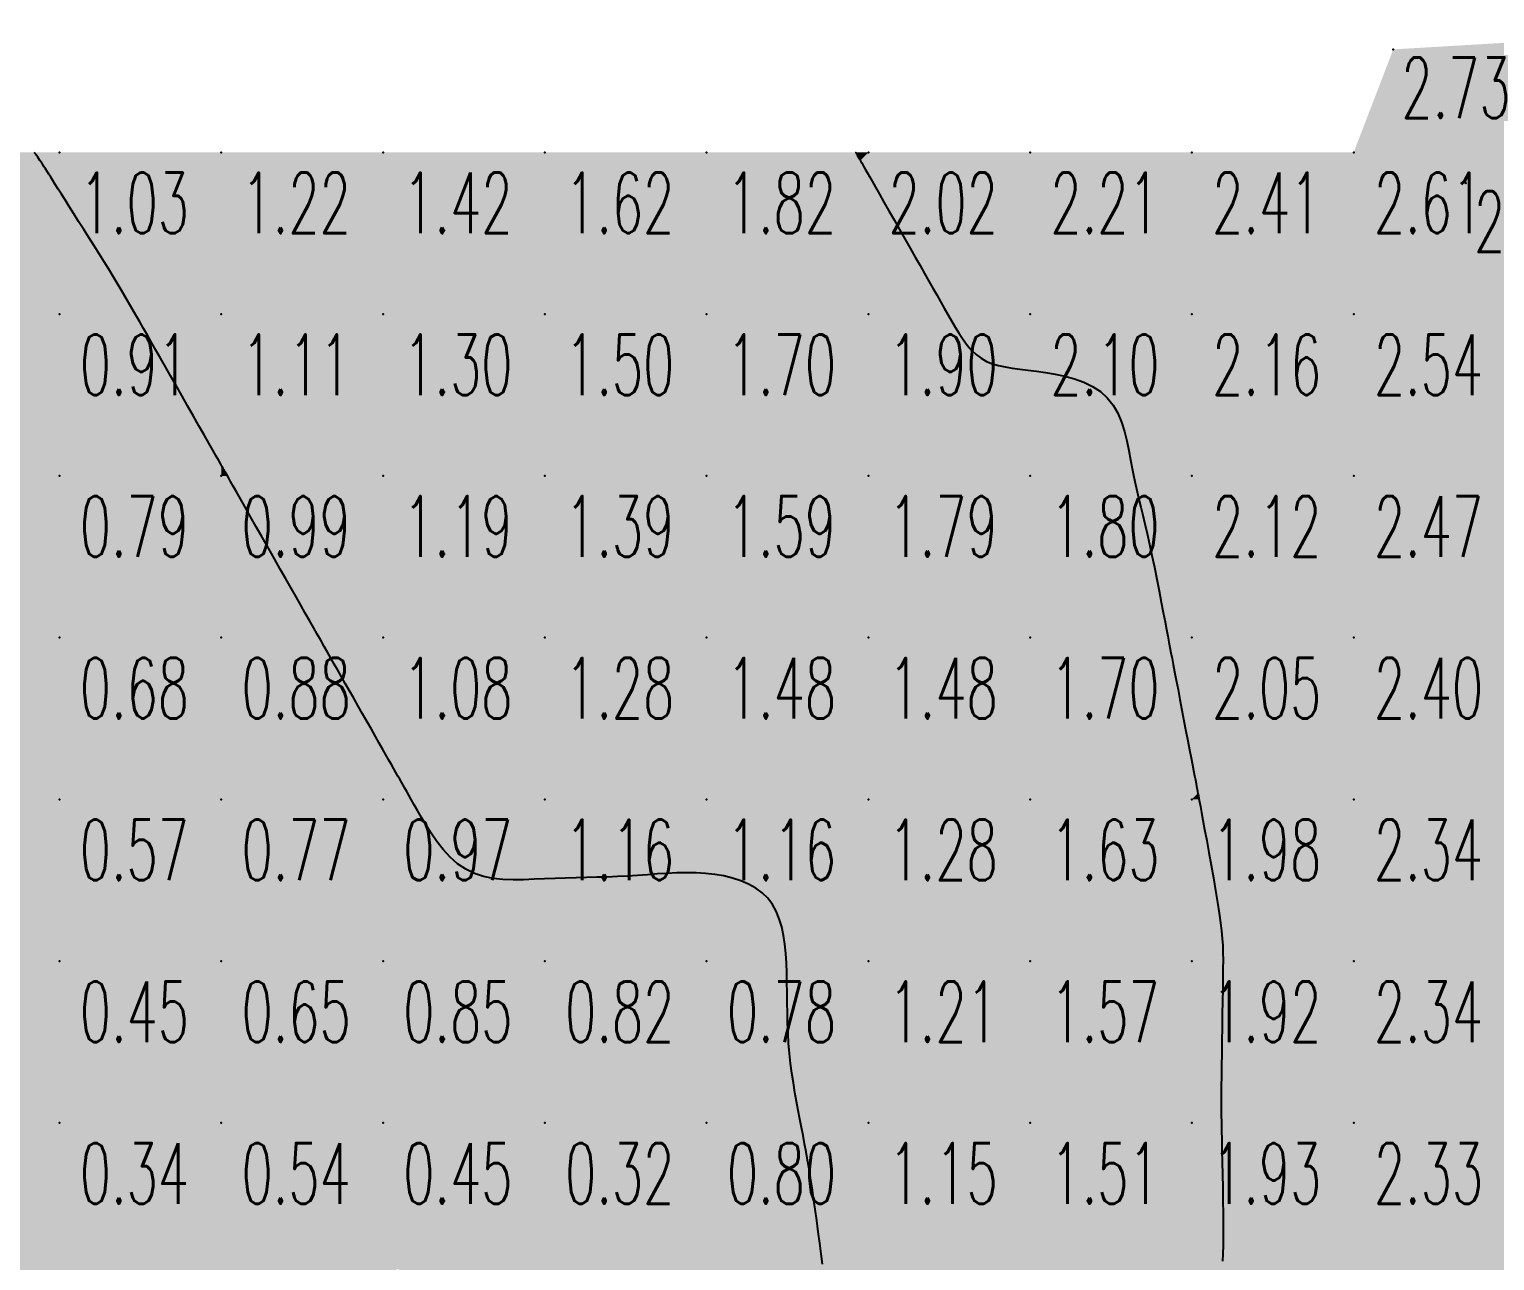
# Model space of a CAD drawing. Header units: millimetres. Extents: x 88261 to 90953, y 390274 to 392322.
# Drawn here: x 90258.4 to 90349, y 391908.7 to 391984.8 of the extents above; entities that cross this region are included whole.
import ezdxf
from ezdxf.enums import TextEntityAlignment as Align

# ---------------------------------------------------------------- set-up
doc = ezdxf.new("R2010")
doc.units = ezdxf.units.MM
doc.header["$LTSCALE"] = 25
doc.linetypes.add('DOT', pattern=[6.35, 0, -6.35])
for name, color, linetype in [('CN_03_00', 7, 'Continuous'), ('COTEAlt', 7, 'Continuous'), ('HSABLHUMIDE', 24, 'DOT'), ('TN_COLORIAGE', 7, 'Continuous'), ('TopoAlt', 7, 'Continuous'), ('TOPOJIS', 7, 'Continuous')]:
    doc.layers.add(name, color=color, linetype=linetype)
doc.styles.add('Romans 1.0', font='Romans.shx', dxfattribs={"width": 0.99, "height": 1})
doc.styles.add('Simplex 1.0', font='Simplex.shx', dxfattribs={"width": 0.99, "height": 2.5})
doc.styles.get("Standard").update_dxf_attribs({"font": 'times.ttf'})

# ---------------------------------------------------------------- blocks, each defined once
blk = doc.blocks.new('TCPOINT')
at = {"color": 0}
blk.add_point((0, 0), dxfattribs=at)
at = {"layer": 'TopoAlt', "style": 'Romans 1.0', "width": 0.99}
blk.add_attdef('ALT', text='', height=200, dxfattribs=at).set_placement((0.5, -0.5), align=Align.TOP_LEFT)
blk = doc.blocks.new('COTE')
at = {"color": 0}
blk.add_point((0, 0), dxfattribs=at)
at = {"layer": 'COTEAlt'}
blk.add_attdef('ALT', text='', height=3.75, dxfattribs=at).set_placement((1.25, -1.25), align=Align.TOP_LEFT)

msp = doc.modelspace()

# ---------------------------------------------------------------- hatches: boundary and pattern name
at = {"layer": 'HSABLHUMIDE', "ltscale": 2}
h = msp.add_hatch(dxfattribs=at)
h.set_pattern_fill('AR-SAND', color=41, scale=0.05, style=0)
h.set_pattern_definition([(37.5, (-0.35, -2.46), (-0.080001565, 2.447066187), [0, -1.9304, 0, -2.159, 0, -2.06375]), (7.5, (-0.35, -2.46), (2.247616416, 3.584125503), [0, -1.0414, 0, -1.7399, 0, -0.66675]), (327.5, (-1.912, -2.46), (3.954961851, 0.007185923), [0, -0.635, 0, -2.286, 0, -2.9845]), (317.5, (-1.912, -2.46), (3.817782262, 1.114646616), [0, -0.3175, 0, -1.4986, 0, -1.7145])])
h.paths.add_polyline_path([(90374.452, 391946.899), (90369.783, 391962.805), (90365.276, 391971.219), (90359.775, 391979.005), (90355.577, 391984.85), (90349.94, 391984.035), (90342.696, 391983.607), (90340.249, 391977.239), (90340.249, 391967.239), (90340.249, 391959.552), (90340.249, 391950.272), (90340.249, 391940.194), (90340.249, 391927.239), (90340.249, 391910.051), (90340.249, 391892.239), (90340.249, 391887.239), (90330.249, 391887.239), (90330.249, 391872.239), (90357.837, 391878.583), (90363.375, 391880.895), (90369.414, 391885.243), (90379.181, 391904.396), (90378.921, 391915.205)])

# ---------------------------------------------------------------- linework, layer by layer
at = {"layer": 'CN_03_00', "flags": 128}
for points, elevation in [([(90307.406, 391908.504), (90307.326, 391909.14), (90307.239, 391909.812), (90307.148, 391910.506), (90307.053, 391911.209), (90306.957, 391911.907), (90306.86, 391912.585), (90306.764, 391913.231), (90306.671, 391913.834), (90306.579, 391914.399), (90306.489, 391914.935), (90306.398, 391915.45), (90306.307, 391915.952), (90306.214, 391916.45), (90306.118, 391916.952), (90306.02, 391917.467), (90305.918, 391918.002), (90305.814, 391918.556), (90305.712, 391919.127), (90305.614, 391919.713), (90305.523, 391920.311), (90305.441, 391920.92), (90305.372, 391921.537), (90305.317, 391922.159), (90305.28, 391922.786), (90305.255, 391923.414), (90305.241, 391924.043), (90305.233, 391924.669), (90305.226, 391925.292), (90305.218, 391925.909), (90305.204, 391926.519), (90305.18, 391927.119), (90305.142, 391927.707), (90305.085, 391928.28), (90305.003, 391928.832), (90304.891, 391929.36), (90304.742, 391929.857), (90304.553, 391930.321), (90304.316, 391930.746), (90304.027, 391931.128), (90303.681, 391931.464), (90303.284, 391931.754), (90302.842, 391932.001), (90302.361, 391932.206), (90301.847, 391932.373), (90301.308, 391932.503), (90300.749, 391932.599), (90300.176, 391932.662), (90299.596, 391932.696), (90299.009, 391932.705), (90298.415, 391932.693), (90297.816, 391932.666), (90297.21, 391932.628), (90296.599, 391932.585), (90295.982, 391932.54), (90295.36, 391932.5), (90294.732, 391932.467), (90294.1, 391932.441), (90293.463, 391932.421), (90292.823, 391932.403), (90292.179, 391932.387), (90291.532, 391932.369), (90290.883, 391932.35), (90290.231, 391932.325), (90289.579, 391932.297), (90288.93, 391932.273), (90288.288, 391932.268), (90287.659, 391932.291), (90287.046, 391932.356), (90286.455, 391932.474), (90285.891, 391932.657), (90285.357, 391932.918), (90284.858, 391933.262), (90284.395, 391933.676), (90283.968, 391934.14), (90283.577, 391934.636), (90283.223, 391935.143), (90282.904, 391935.644), (90282.623, 391936.117), (90282.378, 391936.545), (90282.169, 391936.913), (90281.992, 391937.225), (90281.84, 391937.492), (90281.709, 391937.723), (90281.592, 391937.929), (90281.485, 391938.118), (90281.381, 391938.3), (90281.276, 391938.486), (90281.163, 391938.684), (90281.041, 391938.899), (90280.909, 391939.132), (90280.763, 391939.389), (90280.602, 391939.672), (90280.425, 391939.984), (90280.23, 391940.328), (90280.014, 391940.707), (90279.777, 391941.124), (90279.524, 391941.571), (90279.258, 391942.039), (90278.984, 391942.52), (90278.708, 391943.006), (90278.435, 391943.488), (90278.168, 391943.957), (90277.914, 391944.404), (90277.675, 391944.825), (90277.45, 391945.221), (90277.234, 391945.601), (90277.025, 391945.97), (90276.818, 391946.334), (90276.61, 391946.7), (90276.397, 391947.075), (90276.176, 391947.464), (90275.944, 391947.873), (90275.698, 391948.305), (90275.439, 391948.762), (90275.164, 391949.246), (90274.874, 391949.757), (90274.566, 391950.299), (90274.24, 391950.873), (90273.895, 391951.48), (90273.531, 391952.121), (90273.157, 391952.78), (90272.78, 391953.444), (90272.41, 391954.095), (90272.056, 391954.717), (90271.728, 391955.296), (90271.433, 391955.814), (90271.182, 391956.256), (90270.981, 391956.611), (90270.825, 391956.885), (90270.708, 391957.091), (90270.624, 391957.24), (90270.564, 391957.344), (90270.523, 391957.416), (90270.494, 391957.467), (90270.471, 391957.509), (90270.445, 391957.553), (90270.413, 391957.611), (90270.366, 391957.692), (90270.301, 391957.808), (90270.21, 391957.969), (90270.087, 391958.184), (90269.928, 391958.465), (90269.725, 391958.822), (90269.475, 391959.261), (90269.186, 391959.771), (90268.865, 391960.336), (90268.522, 391960.94), (90268.166, 391961.566), (90267.806, 391962.2), (90267.451, 391962.826), (90267.109, 391963.427), (90266.789, 391963.992), (90266.488, 391964.52), (90266.206, 391965.016), (90265.939, 391965.485), (90265.685, 391965.931), (90265.441, 391966.357), (90265.205, 391966.768), (90264.975, 391967.169), (90264.747, 391967.562), (90264.52, 391967.954), (90264.29, 391968.346), (90264.054, 391968.745), (90263.811, 391969.153), (90263.556, 391969.575), (90263.288, 391970.014), (90263.004, 391970.476), (90262.702, 391970.961), (90262.387, 391971.464), (90262.066, 391971.973), (90261.745, 391972.48), (90261.43, 391972.976), (90261.128, 391973.451), (90260.845, 391973.896), (90260.588, 391974.301), (90260.361, 391974.66), (90260.162, 391974.975), (90259.988, 391975.251), (90259.836, 391975.493), (90259.702, 391975.706), (90259.583, 391975.895), (90259.475, 391976.065), (90259.375, 391976.221), (90259.281, 391976.367), (90259.193, 391976.504), (90259.11, 391976.631), (90259.034, 391976.746), (90258.965, 391976.85), (90258.903, 391976.942), (90258.851, 391977.021), (90258.807, 391977.085), (90258.773, 391977.136), (90258.747, 391977.174), (90258.729, 391977.202), (90258.716, 391977.22), (90258.709, 391977.231), (90258.705, 391977.237), (90258.704, 391977.239), (90258.704, 391977.239)], 1), ([(90309.465, 391977.239), (90309.465, 391977.239), (90309.466, 391977.238), (90309.468, 391977.235), (90309.471, 391977.229), (90309.477, 391977.219), (90309.485, 391977.204), (90309.497, 391977.184), (90309.512, 391977.156), (90309.532, 391977.121), (90309.557, 391977.078), (90309.585, 391977.028), (90309.617, 391976.971), (90309.654, 391976.907), (90309.694, 391976.836), (90309.738, 391976.759), (90309.785, 391976.676), (90309.836, 391976.586), (90309.896, 391976.481), (90309.968, 391976.354), (90310.058, 391976.195), (90310.17, 391975.998), (90310.309, 391975.754), (90310.479, 391975.454), (90310.686, 391975.09), (90310.932, 391974.658), (90311.21, 391974.167), (90311.515, 391973.631), (90311.837, 391973.064), (90312.169, 391972.48), (90312.503, 391971.891), (90312.831, 391971.313), (90313.147, 391970.758), (90313.443, 391970.237), (90313.72, 391969.748), (90313.982, 391969.287), (90314.232, 391968.847), (90314.471, 391968.426), (90314.703, 391968.017), (90314.931, 391967.616), (90315.158, 391967.217), (90315.385, 391966.819), (90315.616, 391966.425), (90315.854, 391966.041), (90316.1, 391965.675), (90316.358, 391965.332), (90316.631, 391965.019), (90316.92, 391964.742), (90317.228, 391964.508), (90317.558, 391964.321), (90317.913, 391964.174), (90318.292, 391964.061), (90318.699, 391963.974), (90319.135, 391963.903), (90319.603, 391963.842), (90320.103, 391963.782), (90320.637, 391963.715), (90321.205, 391963.634), (90321.796, 391963.532), (90322.395, 391963.4), (90322.988, 391963.234), (90323.56, 391963.024), (90324.099, 391962.764), (90324.589, 391962.448), (90325.017, 391962.068), (90325.372, 391961.62), (90325.661, 391961.116), (90325.893, 391960.569), (90326.078, 391959.994), (90326.226, 391959.405), (90326.348, 391958.816), (90326.453, 391958.242), (90326.551, 391957.696), (90326.651, 391957.188), (90326.755, 391956.71), (90326.862, 391956.246), (90326.975, 391955.784), (90327.093, 391955.31), (90327.217, 391954.81), (90327.347, 391954.27), (90327.485, 391953.676), (90327.629, 391953.021), (90327.778, 391952.318), (90327.928, 391951.588), (90328.076, 391950.85), (90328.219, 391950.125), (90328.354, 391949.433), (90328.477, 391948.793), (90328.586, 391948.226), (90328.678, 391947.744), (90328.757, 391947.333), (90328.826, 391946.97), (90328.89, 391946.635), (90328.954, 391946.306), (90329.02, 391945.96), (90329.093, 391945.576), (90329.178, 391945.132), (90329.278, 391944.614), (90329.389, 391944.033), (90329.509, 391943.408), (90329.633, 391942.759), (90329.758, 391942.104), (90329.881, 391941.463), (90329.998, 391940.855), (90330.104, 391940.298), (90330.198, 391939.808), (90330.28, 391939.383), (90330.35, 391939.017), (90330.41, 391938.704), (90330.461, 391938.439), (90330.503, 391938.215), (90330.539, 391938.028), (90330.569, 391937.871), (90330.595, 391937.736), (90330.62, 391937.607), (90330.646, 391937.467), (90330.678, 391937.297), (90330.719, 391937.079), (90330.772, 391936.795), (90330.84, 391936.427), (90330.928, 391935.957), (90331.036, 391935.375), (90331.161, 391934.699), (90331.296, 391933.957), (90331.437, 391933.175), (90331.577, 391932.382), (90331.711, 391931.603), (90331.832, 391930.866), (90331.936, 391930.198), (90332.019, 391929.616), (90332.08, 391929.107), (90332.123, 391928.644), (90332.151, 391928.205), (90332.166, 391927.765), (90332.171, 391927.299), (90332.169, 391926.784), (90332.161, 391926.195), (90332.151, 391925.516), (90332.14, 391924.764), (90332.128, 391923.964), (90332.115, 391923.14), (90332.102, 391922.317), (90332.09, 391921.52), (90332.08, 391920.774), (90332.071, 391920.103), (90332.065, 391919.524), (90332.062, 391919.021), (90332.061, 391918.568), (90332.062, 391918.141), (90332.066, 391917.717), (90332.072, 391917.269), (90332.081, 391916.773), (90332.093, 391916.205), (90332.107, 391915.548), (90332.122, 391914.819), (90332.137, 391914.039), (90332.152, 391913.235), (90332.165, 391912.429), (90332.175, 391911.645), (90332.181, 391910.907), (90332.182, 391910.239), (90332.176, 391909.658), (90332.162, 391909.151), (90332.138, 391908.698)], 2)]:
    msp.add_lwpolyline(points, dxfattribs=dict(at, elevation=elevation))
at = {"layer": 'TN_COLORIAGE', "color": 81}
for points in [[(90250.249, 391967.239, 1), (90259.325, 391976.316, 1), (90250.249, 391977.239, 1), (90258.704, 391977.239, 1)], [(90250.249, 391967.239, 1), (90259.325, 391976.316, 1), (90260.249, 391967.239, 1), (90260.249, 391974.824, 1)], [(90263.208, 391970.198, 0.906), (90260.249, 391974.824, 0.906), (90260.249, 391967.239, 0.906)], [(90263.208, 391970.198, 0.906), (90264.944, 391967.239, 0.906), (90260.249, 391967.239, 0.906)], [(90250.249, 391967.239, 0.906), (90250.249, 391957.239, 0.906), (90260.249, 391967.239, 0.906)], [(90250.249, 391957.239, 0.906), (90260.249, 391957.239, 0.906), (90260.249, 391967.239, 0.906)], [(90260.249, 391957.239, 1), (90266.865, 391963.856, 1), (90260.249, 391967.239, 1), (90264.944, 391967.239, 1)], [(90260.249, 391957.239, 1), (90266.865, 391963.856, 1), (90270.249, 391957.239, 1), (90270.249, 391957.9, 1)], [(90270.488, 391957.479, 0.993), (90270.249, 391957.9, 0.993), (90270.249, 391957.239, 0.993)], [(90250.249, 391957.239, 0.793), (90250.249, 391947.239, 0.793), (90260.249, 391957.239, 0.793)], [(90250.249, 391947.239, 0.793), (90260.249, 391947.239, 0.793), (90260.249, 391957.239, 0.793)], [(90260.249, 391957.239, 0.993), (90260.249, 391947.239, 0.993), (90270.249, 391957.239, 0.993)], [(90260.249, 391947.239, 0.993), (90270.249, 391947.239, 0.993), (90270.249, 391957.239, 0.993)], [(90270.488, 391957.479, 0.993), (90270.624, 391957.239, 0.993), (90270.249, 391957.239, 0.993)], [(90270.249, 391947.239, 1), (90274.11, 391951.101, 1), (90270.249, 391957.239, 1), (90270.624, 391957.239, 1)], [(90274.11, 391951.101, 0.879), (90276.304, 391947.239, 0.879), (90270.249, 391947.239, 0.879)], [(90250.249, 391937.239, 0.68), (90260.249, 391937.239, 0.68), (90260.249, 391947.239, 0.68)], [(90250.249, 391947.239, 0.68), (90250.249, 391937.239, 0.68), (90260.249, 391947.239, 0.68)], [(90260.249, 391947.239, 0.879), (90260.249, 391937.239, 0.879), (90270.249, 391947.239, 0.879)], [(90260.249, 391937.239, 0.879), (90270.249, 391937.239, 0.879), (90270.249, 391947.239, 0.879)], [(90270.249, 391937.239, 1), (90277.733, 391944.723, 1), (90270.249, 391947.239, 1), (90276.304, 391947.239, 1)], [(90270.249, 391937.239, 1), (90277.733, 391944.723, 1), (90280.249, 391937.239, 1), (90280.249, 391940.294, 1)], [(90281.355, 391938.346, 0.965), (90280.249, 391940.294, 0.965), (90280.249, 391937.239, 0.965)], [(90281.355, 391938.346, 0.965), (90281.984, 391937.239, 0.965), (90280.249, 391937.239, 0.965)], [(90250.249, 391927.239, 0.567), (90260.249, 391927.239, 0.567), (90260.249, 391937.239, 0.567)], [(90250.249, 391937.239, 0.567), (90250.249, 391927.239, 0.567), (90260.249, 391937.239, 0.567)], [(90260.249, 391937.239, 0.766), (90260.249, 391927.239, 0.766), (90270.249, 391937.239, 0.766)], [(90260.249, 391927.239, 0.766), (90270.249, 391927.239, 0.766), (90270.249, 391937.239, 0.766)], [(90270.249, 391927.239, 0.965), (90280.249, 391927.239, 0.965), (90280.249, 391937.239, 0.965)], [(90270.249, 391937.239, 0.965), (90270.249, 391927.239, 0.965), (90280.249, 391937.239, 0.965)], [(90280.249, 391927.239, 1), (90284.978, 391931.968, 1), (90280.249, 391937.239, 1), (90281.984, 391937.239, 1)], [(90290.249, 391927.239, 1), (90290.249, 391932.394, 1), (90280.249, 391927.239, 1), (90284.978, 391931.968, 1)], [(90300.249, 391927.239, 1), (90300.249, 391932.983, 1), (90290.249, 391927.239, 1), (90295.415, 391932.405, 1)], [(90290.249, 391932.394, 0.825), (90295.415, 391932.405, 0.825), (90290.249, 391927.239, 0.825)], [(90304.646, 391931.637, 0.779), (90300.249, 391932.983, 0.779), (90300.249, 391927.239, 0.779)], [(90304.646, 391931.637, 0.779), (90305.326, 391927.239, 0.779), (90300.249, 391927.239, 0.779)], [(90250.249, 391927.239, 0.454), (90250.249, 391917.239, 0.454), (90260.249, 391927.239, 0.454)], [(90250.249, 391917.239, 0.454), (90260.249, 391917.239, 0.454), (90260.249, 391927.239, 0.454)], [(90260.249, 391927.239, 0.653), (90260.249, 391917.239, 0.653), (90270.249, 391927.239, 0.653)], [(90260.249, 391917.239, 0.653), (90270.249, 391917.239, 0.653), (90270.249, 391927.239, 0.653)], [(90270.249, 391927.239, 0.852), (90270.249, 391917.239, 0.852), (90280.249, 391927.239, 0.852)], [(90270.249, 391917.239, 0.852), (90280.249, 391917.239, 0.852), (90280.249, 391927.239, 0.852)], [(90280.249, 391927.239, 0.825), (90280.249, 391917.239, 0.825), (90290.249, 391927.239, 0.825)], [(90280.249, 391917.239, 0.825), (90290.249, 391917.239, 0.825), (90290.249, 391927.239, 0.825)], [(90290.249, 391927.239, 0.779), (90290.249, 391917.239, 0.779), (90300.249, 391927.239, 0.779)], [(90290.249, 391917.239, 0.779), (90300.249, 391917.239, 0.779), (90300.249, 391927.239, 0.779)], [(90300.249, 391927.239, 1), (90305.326, 391927.239, 1), (90300.249, 391917.239, 1), (90305.129, 391922.119, 1)], [(90305.129, 391922.119, 0.796), (90306.064, 391917.239, 0.796), (90300.249, 391917.239, 0.796)], [(90250.249, 391917.239, 0.341), (90250.249, 391907.239, 0.341), (90260.249, 391917.239, 0.341)], [(90250.249, 391907.239, 0.341), (90260.249, 391907.239, 0.341), (90260.249, 391917.239, 0.341)], [(90260.249, 391917.239, 0.538), (90260.249, 391907.239, 0.538), (90270.249, 391917.239, 0.538)], [(90260.249, 391907.239, 0.538), (90270.249, 391907.239, 0.538), (90270.249, 391917.239, 0.538)], [(90270.249, 391917.239, 0.452), (90270.249, 391907.239, 0.452), (90280.249, 391917.239, 0.452)], [(90277.176, 391907.239, 0.452), (90280.249, 391907.941, 0.452), (90270.249, 391907.239, 0.452), (90280.249, 391917.239, 0.452)], [(90281.209, 391908.199, 0.452), (90280.249, 391907.941, 0.452), (90290.249, 391917.239, 0.452), (90280.249, 391917.239, 0.452)], [(90281.209, 391908.199, 0.377), (90281.079, 391907.239, 0.377), (90290.249, 391917.239, 0.377), (90290.249, 391907.239, 0.377)], [(90290.249, 391917.239, 0.796), (90290.249, 391907.239, 0.796), (90300.249, 391917.239, 0.796)], [(90290.249, 391907.239, 0.796), (90300.249, 391907.239, 0.796), (90300.249, 391917.239, 0.796)], [(90300.249, 391907.239, 1), (90306.736, 391913.727, 1), (90300.249, 391917.239, 1), (90306.064, 391917.239, 1)], [(90306.736, 391913.727, 0.728), (90307.576, 391907.239, 0.728), (90300.249, 391907.239, 0.728)]]:
    msp.add_solid(points, dxfattribs=at)
at = {"layer": 'TN_COLORIAGE', "color": 71}
for points in [[(90258.704, 391977.239, 1.03), (90259.325, 391976.316, 1.03), (90260.249, 391977.239, 1.03)], [(90260.249, 391974.824, 1.03), (90259.325, 391976.316, 1.03), (90260.249, 391977.239, 1.03)], [(90260.249, 391974.824, 1.223), (90263.208, 391970.198, 1.223), (90260.249, 391977.239, 1.223), (90270.249, 391977.239, 1.223)], [(90264.944, 391967.239, 1.223), (90263.208, 391970.198, 1.223), (90270.249, 391967.239, 1.223), (90270.249, 391977.239, 1.223)], [(90270.249, 391977.239, 1.418), (90270.249, 391967.239, 1.418), (90280.249, 391977.239, 1.418)], [(90280.249, 391967.239, 1.106), (90280.249, 391977.239, 1.106), (90270.249, 391967.239, 1.106)], [(90280.249, 391977.239, 1.617), (90280.249, 391967.239, 1.617), (90290.249, 391977.239, 1.617)], [(90290.249, 391967.239, 1.305), (90290.249, 391977.239, 1.305), (90280.249, 391967.239, 1.305)], [(90290.249, 391977.239, 1.816), (90290.249, 391967.239, 1.816), (90300.249, 391977.239, 1.816)], [(90300.249, 391967.239, 1.504), (90300.249, 391977.239, 1.504), (90290.249, 391967.239, 1.504)], [(90300.249, 391967.239, 2), (90309.749, 391976.74, 2), (90300.249, 391977.239, 2), (90309.465, 391977.239, 2)], [(90300.249, 391967.239, 2), (90309.749, 391976.74, 2), (90310.249, 391967.239, 2), (90310.249, 391975.86, 2)], [(90313.371, 391970.362, 1.902), (90310.249, 391975.86, 1.902), (90310.249, 391967.239, 1.902)], [(90313.371, 391970.362, 1.902), (90315.145, 391967.239, 1.902), (90310.249, 391967.239, 1.902)], [(90264.944, 391967.239, 1.106), (90266.865, 391963.856, 1.106), (90270.249, 391967.239, 1.106)], [(90270.249, 391957.9, 1.106), (90266.865, 391963.856, 1.106), (90270.249, 391967.239, 1.106)], [(90270.249, 391957.9, 1.305), (90270.488, 391957.479, 1.305), (90270.249, 391967.239, 1.305), (90280.249, 391967.239, 1.305)], [(90270.624, 391957.239, 1.305), (90270.488, 391957.479, 1.305), (90280.249, 391957.239, 1.305), (90280.249, 391967.239, 1.305)], [(90280.249, 391967.239, 1.504), (90280.249, 391957.239, 1.504), (90290.249, 391967.239, 1.504)], [(90280.249, 391957.239, 1.504), (90290.249, 391957.239, 1.504), (90290.249, 391967.239, 1.504)], [(90290.249, 391967.239, 1.703), (90290.249, 391957.239, 1.703), (90300.249, 391967.239, 1.703)], [(90290.249, 391957.239, 1.703), (90300.249, 391957.239, 1.703), (90300.249, 391967.239, 1.703)], [(90300.249, 391967.239, 1.902), (90300.249, 391957.239, 1.902), (90310.249, 391967.239, 1.902)], [(90300.249, 391957.239, 1.902), (90310.249, 391957.239, 1.902), (90310.249, 391967.239, 1.902)], [(90310.249, 391957.239, 2), (90316.994, 391963.984, 2), (90310.249, 391967.239, 2), (90315.145, 391967.239, 2)], [(90310.249, 391957.239, 2), (90316.994, 391963.984, 2), (90320.249, 391957.239, 2), (90320.249, 391963.871, 2)], [(90325.834, 391962.824, 1.8), (90320.249, 391963.871, 1.8), (90320.249, 391957.239, 1.8)], [(90325.834, 391962.824, 1.8), (90326.518, 391957.239, 1.8), (90320.249, 391957.239, 1.8)], [(90270.624, 391957.239, 1.192), (90274.11, 391951.101, 1.192), (90280.249, 391957.239, 1.192)], [(90276.304, 391947.239, 1.192), (90274.11, 391951.101, 1.192), (90280.249, 391947.239, 1.192), (90280.249, 391957.239, 1.192)], [(90280.249, 391957.239, 1.391), (90280.249, 391947.239, 1.391), (90290.249, 391957.239, 1.391)], [(90280.249, 391947.239, 1.391), (90290.249, 391947.239, 1.391), (90290.249, 391957.239, 1.391)], [(90290.249, 391947.239, 1.59), (90300.249, 391947.239, 1.59), (90300.249, 391957.239, 1.59)], [(90290.249, 391957.239, 1.59), (90290.249, 391947.239, 1.59), (90300.249, 391957.239, 1.59)], [(90300.249, 391957.239, 1.789), (90300.249, 391947.239, 1.789), (90310.249, 391957.239, 1.789)], [(90300.249, 391947.239, 1.789), (90310.249, 391947.239, 1.789), (90310.249, 391957.239, 1.789)], [(90310.249, 391947.239, 1.8), (90320.249, 391947.239, 1.8), (90320.249, 391957.239, 1.8)], [(90310.249, 391957.239, 1.8), (90310.249, 391947.239, 1.8), (90320.249, 391957.239, 1.8)], [(90320.249, 391947.239, 2), (90327.404, 391954.395, 2), (90320.249, 391957.239, 2), (90326.518, 391957.239, 2)], [(90327.404, 391954.395, 1.7), (90328.775, 391947.239, 1.7), (90320.249, 391947.239, 1.7)], [(90276.304, 391947.239, 1.079), (90277.733, 391944.723, 1.079), (90280.249, 391947.239, 1.079)], [(90280.249, 391940.294, 1.079), (90277.733, 391944.723, 1.079), (90280.249, 391947.239, 1.079)], [(90280.249, 391940.294, 1.278), (90281.355, 391938.346, 1.278), (90280.249, 391947.239, 1.278), (90290.249, 391947.239, 1.278)], [(90281.984, 391937.239, 1.278), (90281.355, 391938.346, 1.278), (90290.249, 391937.239, 1.278), (90290.249, 391947.239, 1.278)], [(90290.249, 391937.239, 1.477), (90300.249, 391937.239, 1.477), (90300.249, 391947.239, 1.477)], [(90290.249, 391947.239, 1.477), (90290.249, 391937.239, 1.477), (90300.249, 391947.239, 1.477)], [(90300.249, 391937.239, 1.482), (90310.249, 391937.239, 1.482), (90310.249, 391947.239, 1.482)], [(90300.249, 391947.239, 1.482), (90300.249, 391937.239, 1.482), (90310.249, 391947.239, 1.482)], [(90310.249, 391937.239, 1.7), (90320.249, 391937.239, 1.7), (90320.249, 391947.239, 1.7)], [(90310.249, 391947.239, 1.7), (90310.249, 391937.239, 1.7), (90320.249, 391947.239, 1.7)], [(90320.249, 391937.239, 2), (90329.012, 391946.002, 2), (90320.249, 391947.239, 2), (90328.775, 391947.239, 2)], [(90320.249, 391937.239, 2), (90329.012, 391946.002, 2), (90330.249, 391937.239, 2), (90330.249, 391939.544, 2)], [(90330.619, 391937.61, 1.984), (90330.249, 391939.544, 1.984), (90330.249, 391937.239, 1.984)], [(90281.984, 391937.239, 1.165), (90284.978, 391931.968, 1.165), (90290.249, 391937.239, 1.165)], [(90284.978, 391931.968, 1.165), (90290.249, 391932.394, 1.165), (90290.249, 391937.239, 1.165)], [(90295.415, 391932.405, 1.165), (90290.249, 391932.394, 1.165), (90300.249, 391937.239, 1.165), (90290.249, 391937.239, 1.165)], [(90295.415, 391932.405, 1.164), (90300.249, 391932.983, 1.164), (90300.249, 391937.239, 1.164)], [(90300.249, 391932.983, 1.282), (90304.646, 391931.637, 1.282), (90300.249, 391937.239, 1.282), (90310.249, 391937.239, 1.282)], [(90305.326, 391927.239, 1.282), (90304.646, 391931.637, 1.282), (90310.249, 391927.239, 1.282), (90310.249, 391937.239, 1.282)], [(90310.249, 391937.239, 1.633), (90310.249, 391927.239, 1.633), (90320.249, 391937.239, 1.633)], [(90310.249, 391927.239, 1.633), (90320.249, 391927.239, 1.633), (90320.249, 391937.239, 1.633)], [(90320.249, 391927.239, 1.984), (90330.249, 391927.239, 1.984), (90330.249, 391937.239, 1.984)], [(90320.249, 391937.239, 1.984), (90320.249, 391927.239, 1.984), (90330.249, 391937.239, 1.984)], [(90330.619, 391937.61, 1.984), (90330.69, 391937.239, 1.984), (90330.249, 391937.239, 1.984)], [(90330.249, 391927.239, 2), (90332.186, 391929.177, 2), (90330.249, 391937.239, 2), (90330.69, 391937.239, 2)], [(90332.184, 391927.239, 1.919), (90332.186, 391929.177, 1.919), (90330.249, 391927.239, 1.919)], [(90305.129, 391922.119, 1.214), (90305.326, 391927.239, 1.214), (90310.249, 391927.239, 1.214)], [(90306.064, 391917.239, 1.214), (90305.129, 391922.119, 1.214), (90310.249, 391917.239, 1.214), (90310.249, 391927.239, 1.214)], [(90310.249, 391927.239, 1.566), (90310.249, 391917.239, 1.566), (90320.249, 391927.239, 1.566)], [(90310.249, 391917.239, 1.566), (90320.249, 391917.239, 1.566), (90320.249, 391927.239, 1.566)], [(90320.249, 391917.239, 1.919), (90330.249, 391917.239, 1.919), (90330.249, 391927.239, 1.919)], [(90320.249, 391927.239, 1.919), (90320.249, 391917.239, 1.919), (90330.249, 391927.239, 1.919)], [(90330.249, 391927.239, 2), (90332.184, 391927.239, 2), (90330.249, 391917.239, 2), (90332.044, 391919.035, 2)], [(90332.044, 391919.035, 1.926), (90332.066, 391917.239, 1.926), (90330.249, 391917.239, 1.926)], [(90306.064, 391917.239, 1.147), (90306.736, 391913.727, 1.147), (90310.249, 391917.239, 1.147)], [(90307.576, 391907.239, 1.147), (90306.736, 391913.727, 1.147), (90310.249, 391907.239, 1.147), (90310.249, 391917.239, 1.147)], [(90310.249, 391917.239, 1.509), (90310.249, 391907.239, 1.509), (90320.249, 391917.239, 1.509)], [(90310.249, 391907.239, 1.509), (90320.249, 391907.239, 1.509), (90320.249, 391917.239, 1.509)], [(90320.249, 391907.239, 1.926), (90330.249, 391907.239, 1.926), (90330.249, 391917.239, 1.926)], [(90320.249, 391917.239, 1.926), (90320.249, 391907.239, 1.926), (90330.249, 391917.239, 1.926)], [(90330.249, 391907.239, 2), (90332.248, 391909.239, 2), (90330.249, 391917.239, 2), (90332.066, 391917.239, 2)], [(90332.033, 391907.239, 1.917), (90332.248, 391909.239, 1.917), (90330.249, 391907.239, 1.917)]]:
    msp.add_solid(points, dxfattribs=at)
at = {"layer": 'TN_COLORIAGE', "color": 61}
for points in [[(90309.465, 391977.239, 2.016), (90309.749, 391976.74, 2.016), (90310.249, 391977.239, 2.016)], [(90310.249, 391975.86, 2.016), (90309.749, 391976.74, 2.016), (90310.249, 391977.239, 2.016)], [(90310.249, 391975.86, 2.215), (90313.371, 391970.362, 2.215), (90310.249, 391977.239, 2.215), (90320.249, 391977.239, 2.215)], [(90315.145, 391967.239, 2.215), (90313.371, 391970.362, 2.215), (90320.249, 391967.239, 2.215), (90320.249, 391977.239, 2.215)], [(90330.249, 391967.239, 2.102), (90330.249, 391977.239, 2.102), (90320.249, 391967.239, 2.102)], [(90320.249, 391977.239, 2.414), (90320.249, 391967.239, 2.414), (90330.249, 391977.239, 2.414)], [(90340.249, 391967.239, 2.158), (90340.249, 391977.239, 2.158), (90330.249, 391967.239, 2.158)], [(90340.249, 391977.239, 2.158), (90330.249, 391977.239, 2.158), (90330.249, 391967.239, 2.158)], [(90315.145, 391967.239, 2.102), (90316.994, 391963.984, 2.102), (90320.249, 391967.239, 2.102)], [(90320.249, 391963.871, 2.102), (90316.994, 391963.984, 2.102), (90320.249, 391967.239, 2.102)], [(90320.249, 391963.871, 2.158), (90325.834, 391962.824, 2.158), (90320.249, 391967.239, 2.158), (90330.249, 391967.239, 2.158)], [(90326.518, 391957.239, 2.158), (90325.834, 391962.824, 2.158), (90330.249, 391957.239, 2.158), (90330.249, 391967.239, 2.158)], [(90340.249, 391957.239, 2.119), (90340.249, 391967.239, 2.119), (90330.249, 391957.239, 2.119)], [(90330.249, 391967.239, 2.538), (90330.249, 391957.239, 2.538), (90340.249, 391967.239, 2.538)], [(90326.518, 391957.239, 2.119), (90327.404, 391954.395, 2.119), (90330.249, 391957.239, 2.119)], [(90328.775, 391947.239, 2.119), (90327.404, 391954.395, 2.119), (90330.249, 391947.239, 2.119), (90330.249, 391957.239, 2.119)], [(90340.249, 391947.239, 2.052), (90340.249, 391957.239, 2.052), (90330.249, 391947.239, 2.052)], [(90330.249, 391957.239, 2.471), (90330.249, 391947.239, 2.471), (90340.249, 391957.239, 2.471)], [(90328.775, 391947.239, 2.052), (90329.012, 391946.002, 2.052), (90330.249, 391947.239, 2.052)], [(90330.249, 391939.544, 2.052), (90329.012, 391946.002, 2.052), (90330.249, 391947.239, 2.052)], [(90330.249, 391939.544, 2.403), (90330.619, 391937.61, 2.403), (90330.249, 391947.239, 2.403), (90340.249, 391947.239, 2.403)], [(90330.69, 391937.239, 2.403), (90330.619, 391937.61, 2.403), (90340.249, 391937.239, 2.403), (90340.249, 391947.239, 2.403)], [(90330.69, 391937.239, 2.336), (90332.186, 391929.177, 2.336), (90340.249, 391937.239, 2.336)], [(90332.186, 391929.177, 2.336), (90332.184, 391927.239, 2.336), (90340.249, 391937.239, 2.336), (90340.249, 391927.239, 2.336)], [(90332.066, 391917.239, 2.336), (90332.044, 391919.035, 2.336), (90340.249, 391917.239, 2.336), (90340.249, 391927.239, 2.336)], [(90332.044, 391919.035, 2.336), (90332.184, 391927.239, 2.336), (90340.249, 391927.239, 2.336)], [(90332.248, 391909.239, 2.381), (90332.033, 391907.239, 2.381), (90340.249, 391917.239, 2.381), (90340.249, 391907.239, 2.381)], [(90332.066, 391917.239, 2.331), (90332.248, 391909.239, 2.331), (90340.249, 391917.239, 2.331)]]:
    msp.add_solid(points, dxfattribs=at)

# ---------------------------------------------------------------- block references
at = {"layer": 'COTEAlt'}
ref = msp.add_blockref('COTE', (90260.249, 391977.239), dxfattribs=at)
ref.add_attrib('ALT', '1.03', dxfattribs={"height": 3.75, "style": 'Simplex 1.0', "width": 0.6}).set_placement((90261.499, 391975.989), align=Align.TOP_LEFT)
ref = msp.add_blockref('COTE', (90270.249, 391977.239), dxfattribs=at)
ref.add_attrib('ALT', '1.22', dxfattribs={"height": 3.75, "style": 'Simplex 1.0', "width": 0.6}).set_placement((90271.499, 391975.989), align=Align.TOP_LEFT)
ref = msp.add_blockref('COTE', (90280.249, 391977.239), dxfattribs=at)
ref.add_attrib('ALT', '1.42', dxfattribs={"height": 3.75, "style": 'Simplex 1.0', "width": 0.6}).set_placement((90281.499, 391975.989), align=Align.TOP_LEFT)
ref = msp.add_blockref('COTE', (90290.249, 391977.239), dxfattribs=at)
ref.add_attrib('ALT', '1.62', dxfattribs={"height": 3.75, "style": 'Simplex 1.0', "width": 0.6}).set_placement((90291.499, 391975.989), align=Align.TOP_LEFT)
ref = msp.add_blockref('COTE', (90300.249, 391977.239), dxfattribs=at)
ref.add_attrib('ALT', '1.82', dxfattribs={"height": 3.75, "style": 'Simplex 1.0', "width": 0.6}).set_placement((90301.499, 391975.989), align=Align.TOP_LEFT)
ref = msp.add_blockref('COTE', (90310.249, 391977.239), dxfattribs=at)
ref.add_attrib('ALT', '2.02', dxfattribs={"height": 3.75, "style": 'Simplex 1.0', "width": 0.6}).set_placement((90311.499, 391975.989), align=Align.TOP_LEFT)
ref = msp.add_blockref('COTE', (90320.249, 391977.239), dxfattribs=at)
ref.add_attrib('ALT', '2.21', dxfattribs={"height": 3.75, "style": 'Simplex 1.0', "width": 0.6}).set_placement((90321.499, 391975.989), align=Align.TOP_LEFT)
ref = msp.add_blockref('COTE', (90330.249, 391977.239), dxfattribs=at)
ref.add_attrib('ALT', '2.41', dxfattribs={"height": 3.75, "style": 'Simplex 1.0', "width": 0.6}).set_placement((90331.499, 391975.989), align=Align.TOP_LEFT)
ref = msp.add_blockref('COTE', (90340.249, 391977.239), dxfattribs=at)
ref.add_attrib('ALT', '2.61', dxfattribs={"height": 3.75, "style": 'Simplex 1.0', "width": 0.6}).set_placement((90341.499, 391975.989), align=Align.TOP_LEFT)
ref = msp.add_blockref('COTE', (90260.249, 391967.239), dxfattribs=at)
ref.add_attrib('ALT', '0.91', dxfattribs={"height": 3.75, "style": 'Simplex 1.0', "width": 0.6}).set_placement((90261.499, 391965.989), align=Align.TOP_LEFT)
ref = msp.add_blockref('COTE', (90270.249, 391967.239), dxfattribs=at)
ref.add_attrib('ALT', '1.11', dxfattribs={"height": 3.75, "style": 'Simplex 1.0', "width": 0.6}).set_placement((90271.499, 391965.989), align=Align.TOP_LEFT)
ref = msp.add_blockref('COTE', (90280.249, 391967.239), dxfattribs=at)
ref.add_attrib('ALT', '1.30', dxfattribs={"height": 3.75, "style": 'Simplex 1.0', "width": 0.6}).set_placement((90281.499, 391965.989), align=Align.TOP_LEFT)
ref = msp.add_blockref('COTE', (90290.249, 391967.239), dxfattribs=at)
ref.add_attrib('ALT', '1.50', dxfattribs={"height": 3.75, "style": 'Simplex 1.0', "width": 0.6}).set_placement((90291.499, 391965.989), align=Align.TOP_LEFT)
ref = msp.add_blockref('COTE', (90300.249, 391967.239), dxfattribs=at)
ref.add_attrib('ALT', '1.70', dxfattribs={"height": 3.75, "style": 'Simplex 1.0', "width": 0.6}).set_placement((90301.499, 391965.989), align=Align.TOP_LEFT)
ref = msp.add_blockref('COTE', (90310.249, 391967.239), dxfattribs=at)
ref.add_attrib('ALT', '1.90', dxfattribs={"height": 3.75, "style": 'Simplex 1.0', "width": 0.6}).set_placement((90311.499, 391965.989), align=Align.TOP_LEFT)
ref = msp.add_blockref('COTE', (90320.249, 391967.239), dxfattribs=at)
ref.add_attrib('ALT', '2.10', dxfattribs={"height": 3.75, "style": 'Simplex 1.0', "width": 0.6}).set_placement((90321.499, 391965.989), align=Align.TOP_LEFT)
ref = msp.add_blockref('COTE', (90330.249, 391967.239), dxfattribs=at)
ref.add_attrib('ALT', '2.16', dxfattribs={"height": 3.75, "style": 'Simplex 1.0', "width": 0.6}).set_placement((90331.499, 391965.989), align=Align.TOP_LEFT)
ref = msp.add_blockref('COTE', (90340.249, 391967.239), dxfattribs=at)
ref.add_attrib('ALT', '2.54', dxfattribs={"height": 3.75, "style": 'Simplex 1.0', "width": 0.6}).set_placement((90341.499, 391965.989), align=Align.TOP_LEFT)
ref = msp.add_blockref('COTE', (90260.249, 391957.239), dxfattribs=at)
ref.add_attrib('ALT', '0.79', dxfattribs={"height": 3.75, "style": 'Simplex 1.0', "width": 0.6}).set_placement((90261.499, 391955.989), align=Align.TOP_LEFT)
ref = msp.add_blockref('COTE', (90270.249, 391957.239), dxfattribs=at)
ref.add_attrib('ALT', '0.99', dxfattribs={"height": 3.75, "style": 'Simplex 1.0', "width": 0.6}).set_placement((90271.499, 391955.989), align=Align.TOP_LEFT)
ref = msp.add_blockref('COTE', (90280.249, 391957.239), dxfattribs=at)
ref.add_attrib('ALT', '1.19', dxfattribs={"height": 3.75, "style": 'Simplex 1.0', "width": 0.6}).set_placement((90281.499, 391955.989), align=Align.TOP_LEFT)
ref = msp.add_blockref('COTE', (90290.249, 391957.239), dxfattribs=at)
ref.add_attrib('ALT', '1.39', dxfattribs={"height": 3.75, "style": 'Simplex 1.0', "width": 0.6}).set_placement((90291.499, 391955.989), align=Align.TOP_LEFT)
ref = msp.add_blockref('COTE', (90300.249, 391957.239), dxfattribs=at)
ref.add_attrib('ALT', '1.59', dxfattribs={"height": 3.75, "style": 'Simplex 1.0', "width": 0.6}).set_placement((90301.499, 391955.989), align=Align.TOP_LEFT)
ref = msp.add_blockref('COTE', (90310.249, 391957.239), dxfattribs=at)
ref.add_attrib('ALT', '1.79', dxfattribs={"height": 3.75, "style": 'Simplex 1.0', "width": 0.6}).set_placement((90311.499, 391955.989), align=Align.TOP_LEFT)
ref = msp.add_blockref('COTE', (90320.249, 391957.239), dxfattribs=at)
ref.add_attrib('ALT', '1.80', dxfattribs={"height": 3.75, "style": 'Simplex 1.0', "width": 0.6}).set_placement((90321.499, 391955.989), align=Align.TOP_LEFT)
ref = msp.add_blockref('COTE', (90330.249, 391957.239), dxfattribs=at)
ref.add_attrib('ALT', '2.12', dxfattribs={"height": 3.75, "style": 'Simplex 1.0', "width": 0.6}).set_placement((90331.499, 391955.989), align=Align.TOP_LEFT)
ref = msp.add_blockref('COTE', (90340.249, 391957.239), dxfattribs=at)
ref.add_attrib('ALT', '2.47', dxfattribs={"height": 3.75, "style": 'Simplex 1.0', "width": 0.6}).set_placement((90341.499, 391955.989), align=Align.TOP_LEFT)
ref = msp.add_blockref('COTE', (90260.249, 391947.239), dxfattribs=at)
ref.add_attrib('ALT', '0.68', dxfattribs={"height": 3.75, "style": 'Simplex 1.0', "width": 0.6}).set_placement((90261.499, 391945.989), align=Align.TOP_LEFT)
ref = msp.add_blockref('COTE', (90270.249, 391947.239), dxfattribs=at)
ref.add_attrib('ALT', '0.88', dxfattribs={"height": 3.75, "style": 'Simplex 1.0', "width": 0.6}).set_placement((90271.499, 391945.989), align=Align.TOP_LEFT)
ref = msp.add_blockref('COTE', (90280.249, 391947.239), dxfattribs=at)
ref.add_attrib('ALT', '1.08', dxfattribs={"height": 3.75, "style": 'Simplex 1.0', "width": 0.6}).set_placement((90281.499, 391945.989), align=Align.TOP_LEFT)
ref = msp.add_blockref('COTE', (90290.249, 391947.239), dxfattribs=at)
ref.add_attrib('ALT', '1.28', dxfattribs={"height": 3.75, "style": 'Simplex 1.0', "width": 0.6}).set_placement((90291.499, 391945.989), align=Align.TOP_LEFT)
ref = msp.add_blockref('COTE', (90300.249, 391947.239), dxfattribs=at)
ref.add_attrib('ALT', '1.48', dxfattribs={"height": 3.75, "style": 'Simplex 1.0', "width": 0.6}).set_placement((90301.499, 391945.989), align=Align.TOP_LEFT)
ref = msp.add_blockref('COTE', (90310.249, 391947.239), dxfattribs=at)
ref.add_attrib('ALT', '1.48', dxfattribs={"height": 3.75, "style": 'Simplex 1.0', "width": 0.6}).set_placement((90311.499, 391945.989), align=Align.TOP_LEFT)
ref = msp.add_blockref('COTE', (90320.249, 391947.239), dxfattribs=at)
ref.add_attrib('ALT', '1.70', dxfattribs={"height": 3.75, "style": 'Simplex 1.0', "width": 0.6}).set_placement((90321.499, 391945.989), align=Align.TOP_LEFT)
ref = msp.add_blockref('COTE', (90330.249, 391947.239), dxfattribs=at)
ref.add_attrib('ALT', '2.05', dxfattribs={"height": 3.75, "style": 'Simplex 1.0', "width": 0.6}).set_placement((90331.499, 391945.989), align=Align.TOP_LEFT)
ref = msp.add_blockref('COTE', (90340.249, 391947.239), dxfattribs=at)
ref.add_attrib('ALT', '2.40', dxfattribs={"height": 3.75, "style": 'Simplex 1.0', "width": 0.6}).set_placement((90341.499, 391945.989), align=Align.TOP_LEFT)
ref = msp.add_blockref('COTE', (90260.249, 391937.239), dxfattribs=at)
ref.add_attrib('ALT', '0.57', dxfattribs={"height": 3.75, "style": 'Simplex 1.0', "width": 0.6}).set_placement((90261.499, 391935.989), align=Align.TOP_LEFT)
ref = msp.add_blockref('COTE', (90270.249, 391937.239), dxfattribs=at)
ref.add_attrib('ALT', '0.77', dxfattribs={"height": 3.75, "style": 'Simplex 1.0', "width": 0.6}).set_placement((90271.499, 391935.989), align=Align.TOP_LEFT)
ref = msp.add_blockref('COTE', (90280.249, 391937.239), dxfattribs=at)
ref.add_attrib('ALT', '0.97', dxfattribs={"height": 3.75, "style": 'Simplex 1.0', "width": 0.6}).set_placement((90281.499, 391935.989), align=Align.TOP_LEFT)
ref = msp.add_blockref('COTE', (90290.249, 391937.239), dxfattribs=at)
ref.add_attrib('ALT', '1.16', dxfattribs={"height": 3.75, "style": 'Simplex 1.0', "width": 0.6}).set_placement((90291.499, 391935.989), align=Align.TOP_LEFT)
ref = msp.add_blockref('COTE', (90300.249, 391937.239), dxfattribs=at)
ref.add_attrib('ALT', '1.16', dxfattribs={"height": 3.75, "style": 'Simplex 1.0', "width": 0.6}).set_placement((90301.499, 391935.989), align=Align.TOP_LEFT)
ref = msp.add_blockref('COTE', (90310.249, 391937.239), dxfattribs=at)
ref.add_attrib('ALT', '1.28', dxfattribs={"height": 3.75, "style": 'Simplex 1.0', "width": 0.6}).set_placement((90311.499, 391935.989), align=Align.TOP_LEFT)
ref = msp.add_blockref('COTE', (90320.249, 391937.239), dxfattribs=at)
ref.add_attrib('ALT', '1.63', dxfattribs={"height": 3.75, "style": 'Simplex 1.0', "width": 0.6}).set_placement((90321.499, 391935.989), align=Align.TOP_LEFT)
ref = msp.add_blockref('COTE', (90330.249, 391937.239), dxfattribs=at)
ref.add_attrib('ALT', '1.98', dxfattribs={"height": 3.75, "style": 'Simplex 1.0', "width": 0.6}).set_placement((90331.499, 391935.989), align=Align.TOP_LEFT)
ref = msp.add_blockref('COTE', (90340.249, 391937.239), dxfattribs=at)
ref.add_attrib('ALT', '2.34', dxfattribs={"height": 3.75, "style": 'Simplex 1.0', "width": 0.6}).set_placement((90341.499, 391935.989), align=Align.TOP_LEFT)
ref = msp.add_blockref('COTE', (90260.249, 391927.239), dxfattribs=at)
ref.add_attrib('ALT', '0.45', dxfattribs={"height": 3.75, "style": 'Simplex 1.0', "width": 0.6}).set_placement((90261.499, 391925.989), align=Align.TOP_LEFT)
ref = msp.add_blockref('COTE', (90270.249, 391927.239), dxfattribs=at)
ref.add_attrib('ALT', '0.65', dxfattribs={"height": 3.75, "style": 'Simplex 1.0', "width": 0.6}).set_placement((90271.499, 391925.989), align=Align.TOP_LEFT)
ref = msp.add_blockref('COTE', (90280.249, 391927.239), dxfattribs=at)
ref.add_attrib('ALT', '0.85', dxfattribs={"height": 3.75, "style": 'Simplex 1.0', "width": 0.6}).set_placement((90281.499, 391925.989), align=Align.TOP_LEFT)
ref = msp.add_blockref('COTE', (90290.249, 391927.239), dxfattribs=at)
ref.add_attrib('ALT', '0.82', dxfattribs={"height": 3.75, "style": 'Simplex 1.0', "width": 0.6}).set_placement((90291.499, 391925.989), align=Align.TOP_LEFT)
ref = msp.add_blockref('COTE', (90300.249, 391927.239), dxfattribs=at)
ref.add_attrib('ALT', '0.78', dxfattribs={"height": 3.75, "style": 'Simplex 1.0', "width": 0.6}).set_placement((90301.499, 391925.989), align=Align.TOP_LEFT)
ref = msp.add_blockref('COTE', (90310.249, 391927.239), dxfattribs=at)
ref.add_attrib('ALT', '1.21', dxfattribs={"height": 3.75, "style": 'Simplex 1.0', "width": 0.6}).set_placement((90311.499, 391925.989), align=Align.TOP_LEFT)
ref = msp.add_blockref('COTE', (90320.249, 391927.239), dxfattribs=at)
ref.add_attrib('ALT', '1.57', dxfattribs={"height": 3.75, "style": 'Simplex 1.0', "width": 0.6}).set_placement((90321.499, 391925.989), align=Align.TOP_LEFT)
ref = msp.add_blockref('COTE', (90330.249, 391927.239), dxfattribs=at)
ref.add_attrib('ALT', '1.92', dxfattribs={"height": 3.75, "style": 'Simplex 1.0', "width": 0.6}).set_placement((90331.499, 391925.989), align=Align.TOP_LEFT)
ref = msp.add_blockref('COTE', (90340.249, 391927.239), dxfattribs=at)
ref.add_attrib('ALT', '2.34', dxfattribs={"height": 3.75, "style": 'Simplex 1.0', "width": 0.6}).set_placement((90341.499, 391925.989), align=Align.TOP_LEFT)
ref = msp.add_blockref('COTE', (90260.249, 391917.239), dxfattribs=at)
ref.add_attrib('ALT', '0.34', dxfattribs={"height": 3.75, "style": 'Simplex 1.0', "width": 0.6}).set_placement((90261.499, 391915.989), align=Align.TOP_LEFT)
ref = msp.add_blockref('COTE', (90270.249, 391917.239), dxfattribs=at)
ref.add_attrib('ALT', '0.54', dxfattribs={"height": 3.75, "style": 'Simplex 1.0', "width": 0.6}).set_placement((90271.499, 391915.989), align=Align.TOP_LEFT)
ref = msp.add_blockref('COTE', (90280.249, 391917.239), dxfattribs=at)
ref.add_attrib('ALT', '0.45', dxfattribs={"height": 3.75, "style": 'Simplex 1.0', "width": 0.6}).set_placement((90281.499, 391915.989), align=Align.TOP_LEFT)
ref = msp.add_blockref('COTE', (90290.249, 391917.239), dxfattribs=at)
ref.add_attrib('ALT', '0.32', dxfattribs={"height": 3.75, "style": 'Simplex 1.0', "width": 0.6}).set_placement((90291.499, 391915.989), align=Align.TOP_LEFT)
ref = msp.add_blockref('COTE', (90300.249, 391917.239), dxfattribs=at)
ref.add_attrib('ALT', '0.80', dxfattribs={"height": 3.75, "style": 'Simplex 1.0', "width": 0.6}).set_placement((90301.499, 391915.989), align=Align.TOP_LEFT)
ref = msp.add_blockref('COTE', (90310.249, 391917.239), dxfattribs=at)
ref.add_attrib('ALT', '1.15', dxfattribs={"height": 3.75, "style": 'Simplex 1.0', "width": 0.6}).set_placement((90311.499, 391915.989), align=Align.TOP_LEFT)
ref = msp.add_blockref('COTE', (90320.249, 391917.239), dxfattribs=at)
ref.add_attrib('ALT', '1.51', dxfattribs={"height": 3.75, "style": 'Simplex 1.0', "width": 0.6}).set_placement((90321.499, 391915.989), align=Align.TOP_LEFT)
ref = msp.add_blockref('COTE', (90330.249, 391917.239), dxfattribs=at)
ref.add_attrib('ALT', '1.93', dxfattribs={"height": 3.75, "style": 'Simplex 1.0', "width": 0.6}).set_placement((90331.499, 391915.989), align=Align.TOP_LEFT)
ref = msp.add_blockref('COTE', (90340.249, 391917.239), dxfattribs=at)
ref.add_attrib('ALT', '2.33', dxfattribs={"height": 3.75, "style": 'Simplex 1.0', "width": 0.6}).set_placement((90341.499, 391915.989), align=Align.TOP_LEFT)
at = {"layer": 'TOPOJIS'}
ref = msp.add_blockref('TCPOINT', (90342.696, 391983.607, 2.734), dxfattribs=at)
ref.add_attrib('ALT', '2.73', dxfattribs={"layer": 'TopoAlt', "height": 3.75, "style": 'Romans 1.0', "width": 0.6}).set_placement((90343.196, 391983.107, 2.734), align=Align.TOP_LEFT)
ref = msp.add_blockref('TCPOINT', (90347.186, 391975.338, 2.903), dxfattribs=at)
ref.add_attrib('ALT', '2.90', dxfattribs={"layer": 'TopoAlt', "height": 3.75, "style": 'Romans 1.0', "width": 0.6}).set_placement((90347.686, 391974.838, 2.903), align=Align.TOP_LEFT)

doc.saveas('drawing.dxf')
